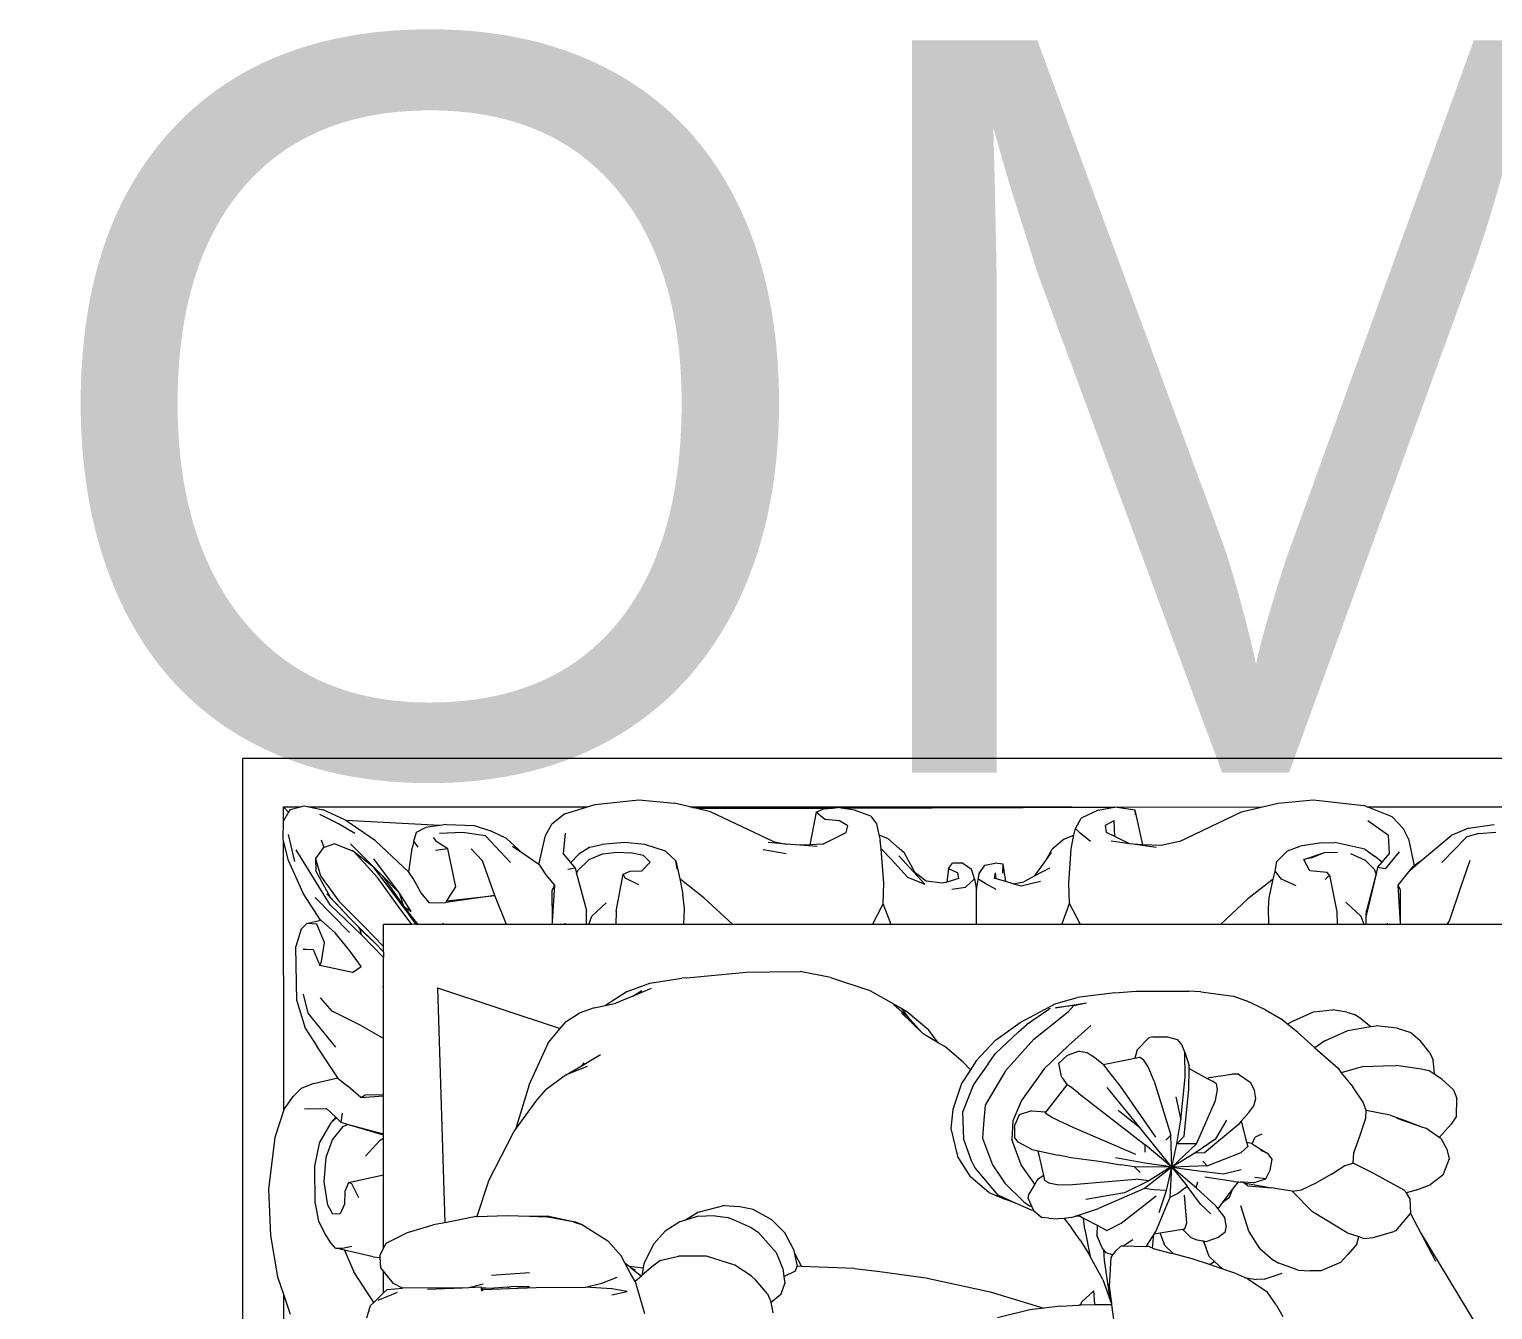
# Model space of a CAD drawing. Header units: millimetres. Extents: x 75500 to 345360, y -224327 to 19532.
# Drawn here: x 91699.6 to 92021.5, y -24104.9 to -23823.2 of the extents above; entities that cross this region are included whole.
import ezdxf

# ---------------------------------------------------------------- set-up
doc = ezdxf.new("R2010")
doc.units = ezdxf.units.MM
doc.header["$LTSCALE"] = 0.01
doc.layers.add('hatch', color=251, linetype='Continuous', lineweight=0)
doc.styles.add('Arial$001H0', font='arial.ttf')

# ---------------------------------------------------------------- blocks, each defined once
blk = doc.blocks.new('GANESH')
at = {"layer": 'hatch'}
for p, q in [((966931.47, -140963.9), (966931.47, -141110.72)), ((966936.32, -140997.71), (966936.32, -140970.2)), ((966948.15, -140981.26), (966948.15, -140989.68)), ((966938.47, -140987.53), (966938.09, -140984.94)), ((966938.99, -140986.49), (966938.88, -140984.78)), ((966938.99, -140986.49), (966939.34, -140987.71)), ((966979.16, -140992.33), (966990.85, -140985.24)), ((966938.47, -140987.53), (966939.19, -140989.27)), ((966941.93, -140990.2), (966939.34, -140987.71)), ((966944.31, -140988.28), (966941.68, -140987.36)), ((966941.83, -140992.39), (966939.19, -140989.27)), ((966947.78, -140989.45), (966944.31, -140988.28)), ((966948.15, -140989.68), (966947.78, -140989.45)), ((966964.75, -140989.05), (966963.69, -140990.21)), ((966964.75, -140989.05), (966965.63, -140988.71)), ((966967.39, -140988.72), (966965.63, -140988.71)), ((966967.39, -140988.72), (966968.2, -140989.26)), ((966969.56, -140990.47), (966968.2, -140989.26)), ((966970.72, -140989.7), (966971.68, -140989.46)), ((966971.68, -140989.46), (966973.33, -140990.12)), ((966948.15, -140989.68), (966948.15, -140994.36)), ((966961.03, -140991.43), (966961.77, -140991.09)), ((966963.08, -140990.95), (966961.77, -140991.09)), ((966963.18, -140990.98), (966962.85, -140991.48)), ((966963.08, -140990.95), (966963.18, -140990.98)), ((966963.69, -140990.21), (966963.18, -140990.98)), ((966969.56, -140990.47), (966968.62, -140991.83)), ((966969.69, -140990.28), (966969.56, -140990.47)), ((966969.69, -140990.28), (966970.72, -140989.7)), ((966973.33, -140990.12), (966974.3, -140991.38)), ((966979.16, -140992.33), (966981.96, -140990.84)), ((966941.83, -140992.39), (966942.25, -140992.99)), ((966942.68, -140993.39), (966941.83, -140992.39)), ((966958.99, -140993.34), (966959.81, -140992.38)), ((966961.03, -140991.43), (966959.81, -140992.38)), ((966962.68, -140992.3), (966962.32, -140994.8)), ((966962.85, -140991.48), (966962.68, -140992.3)), ((966967.6, -140994.74), (966968.5, -140992.15)), ((966967.84, -140993.88), (966968.5, -140992.15)), ((966968.5, -140992.15), (966968.55, -140992.01)), ((966968.55, -140992.01), (966968.62, -140991.83)), ((966974.79, -140992.71), (966974.3, -140991.38)), ((966977.19, -140993.37), (966979.16, -140992.33)), ((966939.55, -140993.56), (966938.53, -140994.06)), ((966939.55, -140993.56), (966942.25, -140992.99)), ((966942.25, -140992.99), (966942.29, -140993.04)), ((966942.68, -140993.39), (966942.29, -140993.04)), ((966944.19, -140994.6), (966942.68, -140993.39)), ((966958.55, -140994.7), (966958.99, -140993.34)), ((966967.3, -140995.4), (966967.84, -140993.88)), ((966974.24, -140995.08), (966974.79, -140994.02)), ((966974.79, -140992.71), (966975.11, -140993.77)), ((966975.11, -140993.77), (966974.79, -140994.02)), ((966975.67, -140993.42), (966975.11, -140993.77)), ((966975.67, -140993.42), (966977.19, -140993.37)), ((966978.92, -140994.83), (966977.19, -140993.37)), ((966937.34, -140995.21), (966936.32, -140997.71)), ((966937.34, -140995.21), (966938.53, -140994.06)), ((966941.02, -140995.47), (966939.19, -140995.57)), ((966942.56, -140995.87), (966940.83, -140994.47)), ((966941.88, -140996.2), (966941.02, -140995.47)), ((966944.7, -140994.35), (966944.19, -140994.6)), ((966948.03, -140994.36), (966944.19, -140994.6)), ((966948.03, -140994.36), (966944.7, -140994.35)), ((966948.15, -140994.36), (966948.03, -140994.36)), ((966948.15, -140994.36), (966948.15, -140995.66)), ((966958.55, -140994.7), (966958.33, -140996.81)), ((966962.35, -140996.11), (966962.32, -140994.8)), ((966967.3, -140995.4), (966966.85, -140997.8)), ((966973.21, -140996.96), (966974.24, -140995.08)), ((966978.92, -140994.83), (966978.99, -140995.04)), ((966979.6, -140997.1), (966978.99, -140995.04)), ((966939.19, -140995.57), (966937.73, -140997.66)), ((966940.57, -140997.94), (966941.28, -140996.98)), ((966941.88, -140996.2), (966941.28, -140996.98)), ((966942.63, -140996.98), (966941.72, -140997.87)), ((966942.42, -140996.66), (966941.88, -140996.2)), ((966942.56, -140995.87), (966942.42, -140996.66)), ((966942.42, -140996.66), (966943.04, -140996.82)), ((966943.04, -140996.82), (966942.63, -140996.98)), ((966943.04, -140996.82), (966947.23, -140997.8)), ((966943.04, -140996.82), (966946.77, -140997.78)), ((966948.15, -140995.66), (966948, -140995.66)), ((966948.15, -140995.66), (966948.15, -140997.82)), ((966958.41, -140997.34), (966958.33, -140996.81)), ((966962.41, -140998.11), (966962.35, -140996.11)), ((966973.21, -140996.96), (966972.14, -140999.11)), ((966935.62, -141003.15), (966936.18, -140998.06)), ((966936.32, -140997.71), (966936.18, -140998.06)), ((966940.57, -140997.94), (966939.9, -141000.97)), ((966941.72, -140997.87), (966941.06, -140999.35)), ((966947.34, -140998.3), (966945.89, -140999.86)), ((966947.23, -140997.8), (966946.77, -140997.78)), ((966948.15, -140997.82), (966947.23, -140997.8)), ((966948.15, -140998.01), (966947.34, -140998.3)), ((966948.15, -140997.82), (966948.15, -140998.01)), ((966948.15, -140998.01), (966948.15, -141000.73)), ((966957.62, -140998.3), (966957.18, -140998.98)), ((966957.62, -140998.3), (966958.41, -140997.34)), ((966958.8, -140999.66), (966958.41, -140997.34)), ((966962.41, -140998.11), (966963.04, -141000.31)), ((966966, -140998.13), (966964.47, -140999.16)), ((966966.85, -140997.8), (966966, -140998.13)), ((966967.59, -140997.84), (966966.85, -140997.8)), ((966969.42, -140998.45), (966967.59, -140997.84)), ((966971.1, -140999.06), (966969.42, -140998.45)), ((966979.51, -140998.55), (966979.68, -140998.05)), ((966979.68, -140998.05), (966979.6, -140997.1)), ((966956.97, -140999.76), (966956.73, -141001.19)), ((966956.97, -140999.76), (966957.18, -140998.98)), ((966959.84, -141001.97), (966958.8, -140999.66)), ((966963.04, -141000.31), (966964.47, -140999.16)), ((966972.14, -140999.11), (966971.1, -140999.06)), ((966972.35, -140999.97), (966972.14, -140999.11)), ((966979.13, -140999.73), (966977.01, -141003.19)), ((966979.13, -140999.73), (966979.51, -140998.55)), ((966980.28, -140998.76), (966979.51, -140998.55)), ((966980.28, -140998.76), (966981.3, -140999.64)), ((966982.11, -141000.39), (966981.3, -140999.64)), ((966939.95, -141002.29), (966939.9, -141000.97)), ((966940.91, -141002.01), (966940.88, -141000.69)), ((966943.19, -141001.5), (966946.87, -141000.76)), ((966946.87, -141000.76), (966948.15, -141000.73)), ((966948.15, -141000.73), (966948.15, -141007.58)), ((966956.93, -141003.1), (966956.73, -141001.19)), ((966960.53, -141002.96), (966962.58, -141000.64)), ((966962.58, -141000.64), (966963.04, -141000.31)), ((966973.24, -141001.31), (966972.35, -140999.97)), ((966973.24, -141001.31), (966974.08, -141002.78)), ((966982.11, -141000.39), (966982.93, -141002.36)), ((966939.95, -141002.29), (966940.26, -141004.45)), ((966941.61, -141004.09), (966940.91, -141002.01)), ((966941.44, -141003.3), (966940.91, -141002.01)), ((966942.93, -141001.74), (966942.76, -141003.47)), ((966943.19, -141001.5), (966942.93, -141001.74)), ((966943.61, -141001.95), (966943.19, -141001.5)), ((966959.84, -141001.97), (966960.53, -141002.96)), ((966974.81, -141004.32), (966974.08, -141002.78)), ((966982.93, -141002.36), (966982.95, -141003.43)), ((966935.96, -141006.66), (966935.62, -141003.15)), ((966941.44, -141003.3), (966941.61, -141004.09)), ((966942.76, -141003.47), (966941.61, -141004.09)), ((966957.83, -141005.12), (966956.93, -141003.1)), ((966958.98, -141004.72), (966960.53, -141002.96)), ((966974.94, -141005.26), (966974.81, -141004.32)), ((966974.94, -141005.26), (966977.01, -141003.19)), ((966982.88, -141004.63), (966982.95, -141003.43)), ((966940.75, -141005.71), (966940.26, -141004.45)), ((966941.82, -141006.79), (966940.75, -141005.71)), ((966944.25, -141004.85), (966943.58, -141006.32)), ((966958.16, -141005.72), (966957.59, -141006.42)), ((966957.83, -141005.12), (966958.16, -141005.72)), ((966958.98, -141004.72), (966958.16, -141005.72)), ((966974.94, -141005.26), (966974.7, -141006.78)), ((966982.88, -141004.63), (966982.17, -141006.59)), ((966936.33, -141008.22), (966935.96, -141006.66)), ((966942.78, -141006.95), (966941.82, -141006.79)), ((966943.58, -141006.32), (966942.78, -141006.95)), ((966943.59, -141007.17), (966942.78, -141006.95)), ((966943.59, -141007.17), (966945.56, -141009.71)), ((966945.46, -141007.57), (966943.59, -141007.17)), ((966956.73, -141007.92), (966957.59, -141006.42)), ((966971.72, -141007.27), (966971.15, -141007.7)), ((966972.82, -141007.45), (966971.72, -141007.27)), ((966974.7, -141006.78), (966974.61, -141007.31)), ((966980.69, -141008.5), (966981.81, -141007.22)), ((966981.81, -141007.22), (966982.17, -141006.59)), ((966983.79, -141008.06), (966983.17, -141006.26)), ((966986.36, -141006.86), (966985.07, -141007.75)), ((966986.36, -141006.86), (966987.53, -141006.18)), ((966936.37, -141023.06), (966936.33, -141008.22)), ((966936.84, -141010.33), (966936.33, -141008.22)), ((966946.47, -141007.64), (966945.46, -141007.57)), ((966948.15, -141007.58), (966946.47, -141007.64)), ((966948.15, -141007.58), (966948.15, -141012.44)), ((966956.73, -141007.92), (966955.83, -141009.83)), ((966969.23, -141008.29), (966969.5, -141008.97)), ((966970.17, -141009.26), (966971.09, -141007.83)), ((966971.09, -141007.83), (966970.84, -141008.39)), ((966971.15, -141007.7), (966971.09, -141007.83)), ((966973.71, -141007.9), (966972.82, -141007.45)), ((966973.71, -141007.9), (966973.58, -141009.01)), ((966974.11, -141009.18), (966973.71, -141007.9)), ((966974.14, -141009.93), (966974.61, -141007.31)), ((966974.39, -141009.72), (966974.61, -141007.31)), ((966980.69, -141008.5), (966978.96, -141009.61)), ((966983.76, -141009.69), (966985.07, -141007.75)), ((966983.79, -141008.06), (966983.83, -141008.82)), ((966945.56, -141009.71), (966948.15, -141012.44)), ((966955.34, -141011.16), (966955.83, -141009.83)), ((966963.18, -141010.64), (966964, -141009.46)), ((966964, -141009.46), (966964.82, -141009.05)), ((966965.63, -141008.89), (966964.82, -141009.05)), ((966966.38, -141009.11), (966965.63, -141008.89)), ((966967.05, -141009.6), (966966.38, -141009.11)), ((966967.05, -141009.6), (966967.91, -141010.36)), ((966967.91, -141010.36), (966970.03, -141009.84)), ((966970.17, -141009.26), (966969.5, -141008.97)), ((966970.03, -141009.84), (966970.13, -141009.33)), ((966970.03, -141009.84), (966970.46, -141009.71)), ((966970.13, -141009.33), (966970.17, -141009.26)), ((966971.05, -141010.39), (966970.46, -141009.71)), ((966974.04, -141010.21), (966974.02, -141010.48)), ((966974.11, -141009.18), (966974.04, -141010.21)), ((966974.39, -141009.72), (966974.04, -141010.21)), ((966978.96, -141009.61), (966976.41, -141010.4)), ((966983.61, -141010.03), (966983.19, -141011)), ((966983.61, -141010.03), (966983.83, -141008.82)), ((966983.76, -141009.69), (966983.61, -141010.03)), ((966939.79, -141016.58), (966936.84, -141010.33)), ((966954.9, -141014.42), (966955.34, -141011.16)), ((966963.18, -141010.64), (966963.17, -141011.32)), ((966963.52, -141013.59), (966963.17, -141011.32)), ((966967.91, -141010.36), (966968.27, -141010.66)), ((966968.27, -141010.66), (966971.1, -141014.06)), ((966972.39, -141013.79), (966971.05, -141010.39)), ((966973.2, -141012.14), (966972.78, -141010.37)), ((966973.97, -141011.13), (966973.55, -141014.03)), ((966973.97, -141011.13), (966974.01, -141010.65)), ((966974.01, -141010.65), (966974.02, -141010.48)), ((966974.78, -141011.24), (966974.01, -141010.65)), ((966975.53, -141011.56), (966974.78, -141011.24)), ((966976.01, -141012.18), (966974.78, -141011.24)), ((966976.01, -141012.18), (966975.53, -141011.56)), ((966983.19, -141011), (966982.77, -141012.22)), ((966948.15, -141012.44), (966948.15, -141026.51)), ((966964.17, -141012.85), (966963.9, -141013.27)), ((966964.73, -141012.74), (966964.17, -141012.85)), ((966965.83, -141012.96), (966964.73, -141012.74)), ((966970.17, -141014.87), (966965.83, -141012.96)), ((966969.68, -141012.93), (966967.82, -141011.83)), ((966969.68, -141012.93), (966971.13, -141015.04)), ((966972.91, -141014.64), (966973.2, -141012.14)), ((966974.62, -141014.91), (966976.42, -141012.91)), ((966976.7, -141012.7), (966976.01, -141012.18)), ((966976.7, -141012.7), (966976.42, -141012.91)), ((966977.59, -141012.03), (966976.7, -141012.7)), ((966978.43, -141011.88), (966977.59, -141012.03)), ((966978.43, -141011.88), (966979.08, -141012)), ((966979.08, -141012), (966979.61, -141012.7)), ((966979.61, -141012.7), (966979.99, -141013.81)), ((966982.01, -141013.05), (966981.5, -141013.6)), ((966982.77, -141012.22), (966982.01, -141013.05)), ((966982.32, -141013.55), (966982.01, -141013.05)), ((966982.77, -141012.22), (966982.32, -141013.55)), ((966954.9, -141014.42), (966954.83, -141015.63)), ((966962.61, -141015.61), (966963.62, -141013.78)), ((966963.62, -141013.78), (966963.52, -141013.59)), ((966963.62, -141013.78), (966963.9, -141013.27)), ((966971.1, -141014.06), (966971.13, -141015.04)), ((966972.39, -141013.79), (966971.92, -141014.22)), ((966972.39, -141013.79), (966972.52, -141017.35)), ((966976.25, -141014.46), (966974.44, -141015.8)), ((966976.25, -141014.46), (966977.23, -141013.42)), ((966979.95, -141014.19), (966979.88, -141014.81)), ((966979.95, -141014.19), (966980.56, -141013.93)), ((966979.96, -141014.13), (966979.95, -141014.19)), ((966979.96, -141014.08), (966979.99, -141013.81)), ((966980.56, -141013.93), (966979.96, -141014.13)), ((966979.96, -141014.08), (966979.96, -141014.13)), ((966981.5, -141013.6), (966980.56, -141013.93)), ((966982.32, -141013.55), (966981.73, -141015.29)), ((966954.84, -141020.95), (966954.83, -141015.63)), ((966960.98, -141016.05), (966960.29, -141016.31)), ((966960.98, -141016.05), (966962.34, -141015.61)), ((966963.47, -141016), (966960.98, -141016.05)), ((966962.61, -141015.61), (966962.34, -141015.61)), ((966964.69, -141015.62), (966962.61, -141015.61)), ((966967.77, -141016.44), (966963.47, -141016)), ((966969.41, -141016.09), (966964.69, -141015.62)), ((966969.41, -141016.09), (966970.17, -141016.83)), ((966972.52, -141017.35), (966970.17, -141014.87)), ((966970.17, -141014.87), (966970.2, -141015.56)), ((966970.2, -141015.56), (966970.17, -141016.83)), ((966971.13, -141015.04), (966972.52, -141017.35)), ((966972.52, -141017.35), (966972.91, -141014.64)), ((966974.62, -141014.91), (966972.52, -141017.35)), ((966972.52, -141017.35), (966974.44, -141015.8)), ((966974.62, -141014.91), (966973.99, -141014.73)), ((966975.17, -141016.77), (966974.44, -141015.8)), ((966978.12, -141015.83), (966975.33, -141016.06)), ((966978.71, -141016.05), (966978.12, -141015.83)), ((966978.76, -141016.26), (966978.71, -141016.05)), ((966979.63, -141015.41), (966978.76, -141016.26)), ((966979.88, -141014.81), (966979.63, -141015.41)), ((966981.73, -141015.29), (966981.25, -141017.19)), ((966939.79, -141016.58), (966940.2, -141018.41)), ((966959.43, -141017.79), (966959.71, -141016.81)), ((966959.71, -141016.81), (966960.29, -141016.31)), ((966963.9, -141019.13), (966969.3, -141017.44)), ((966965.46, -141016.95), (966967.77, -141016.44)), ((966970.17, -141016.83), (966967.77, -141016.44)), ((966972.52, -141017.35), (966969.3, -141017.44)), ((966969.83, -141017.96), (966969.3, -141017.44)), ((966972.52, -141017.35), (966970.17, -141016.83)), ((966972.52, -141017.35), (966970.28, -141020.03)), ((966972.52, -141017.35), (966970.59, -141018.91)), ((966972.51, -141017.43), (966972.12, -141020.07)), ((966972.47, -141021.13), (966972.51, -141017.43)), ((966972.51, -141017.43), (966972.52, -141017.35)), ((966972.54, -141017.46), (966972.51, -141017.43)), ((966972.52, -141017.35), (966974.66, -141020.08)), ((966974.86, -141017.89), (966972.52, -141017.35)), ((966975.56, -141017.52), (966972.52, -141017.35)), ((966972.54, -141017.46), (966973.89, -141019.66)), ((966975.56, -141017.52), (966975.17, -141016.77)), ((966978.98, -141018.94), (966975.56, -141017.52)), ((966979.14, -141018.53), (966978.76, -141016.26)), ((966981.25, -141017.19), (966980.39, -141018.06)), ((966981.2, -141017.4), (966980.73, -141019.17)), ((966981.25, -141017.19), (966981.2, -141017.4)), ((966940.42, -141018.93), (966940.09, -141021.23)), ((966940.2, -141018.41), (966940.13, -141020.27)), ((966959.43, -141019.26), (966959.43, -141017.79)), ((966969.5, -141018.94), (966964.38, -141022.51)), ((966970.59, -141018.91), (966968.56, -141020.56)), ((966974.86, -141017.89), (966974.82, -141019.18)), ((966977.08, -141018.61), (966974.86, -141017.89)), ((966978.16, -141022.42), (966975.4, -141018.92)), ((966979.24, -141019.11), (966978.98, -141018.94)), ((966980.39, -141018.06), (966979.14, -141018.53)), ((966979.24, -141019.11), (966979.14, -141018.53)), ((966940.13, -141020.27), (966936.67, -141021.03)), ((966940.13, -141020.27), (966940.09, -141021.23)), ((966959.43, -141019.26), (966959.54, -141019.64)), ((966959.54, -141019.64), (966960.73, -141020.81)), ((966961.78, -141020.17), (966961.49, -141020.58)), ((966962.46, -141019.73), (966961.78, -141020.17)), ((966963.9, -141019.13), (966962.46, -141019.73)), ((966965.08, -141026.71), (966970.28, -141020.03)), ((966971.02, -141020.01), (966970.28, -141020.03)), ((966972.12, -141020.07), (966971.58, -141022.99)), ((966973.89, -141019.66), (966973.72, -141020.95)), ((966973.89, -141019.66), (966975.12, -141022.1)), ((966974.82, -141019.18), (966974.66, -141020.08)), ((966974.66, -141020.08), (966976.69, -141024.71)), ((966979.32, -141019.15), (966979.24, -141019.11)), ((966980.68, -141019.3), (966979.32, -141019.15)), ((966980.29, -141019.78), (966979.32, -141019.15)), ((966980.29, -141019.78), (966980.49, -141019.97)), ((966980.43, -141022.22), (966980.49, -141019.97)), ((966980.68, -141019.3), (966980.48, -141019.76)), ((966980.49, -141019.97), (966980.48, -141019.76)), ((966980.73, -141019.17), (966980.68, -141019.3)), ((966936.67, -141021.03), (966936.37, -141023.06)), ((966937.14, -141021.01), (966936.67, -141021.03)), ((966940.03, -141021.61), (966939.31, -141023.06)), ((966940.03, -141021.61), (966939.77, -141023.44)), ((966940.09, -141021.23), (966940.03, -141021.61)), ((966955.01, -141023.07), (966954.84, -141020.95)), ((966960.73, -141020.81), (966961.58, -141021.07)), ((966961.58, -141021.07), (966961.49, -141020.58)), ((966962.2, -141024.26), (966961.58, -141021.07)), ((966968.56, -141020.56), (966964.53, -141023.84)), ((966966.81, -141022.72), (966968.56, -141020.56)), ((966971.27, -141020.95), (966968.58, -141027.18)), ((966972.27, -141022.43), (966972.47, -141021.13)), ((966973.08, -141020.54), (966972.47, -141021.13)), ((966974.28, -141027.33), (966973.72, -141020.95)), ((966980.43, -141022.22), (966979.79, -141021.27)), ((966936.32, -141027.43), (966936.37, -141023.14)), ((966936.37, -141023.06), (966936.37, -141023.11)), ((966936.37, -141023.14), (966936.37, -141023.11)), ((966936.45, -141050.57), (966936.37, -141023.14)), ((966936.66, -141024.75), (966936.37, -141023.14)), ((966939.31, -141023.06), (966937.69, -141023.13)), ((966938.17, -141024.01), (966937.69, -141023.13)), ((966939.31, -141023.06), (966938.89, -141023.9)), ((966955.01, -141023.07), (966955.49, -141026.86)), ((966964.38, -141022.51), (966962.74, -141023.81)), ((966971.93, -141024.64), (966972.28, -141022.46)), ((966972.27, -141022.43), (966972.28, -141022.46)), ((966975.12, -141022.1), (966975.77, -141025.98)), ((966978.88, -141023.89), (966978.16, -141022.42)), ((966980.43, -141022.42), (966980.43, -141022.22)), ((966980.96, -141023.02), (966980.43, -141022.42)), ((966980.96, -141023.02), (966981.35, -141023.29)), ((966981.35, -141023.29), (966981.13, -141023.94)), ((966981.35, -141023.29), (966981.6, -141023.46)), ((966984.49, -141023.65), (966986.23, -141023.42)), ((966986, -141023.5), (966986.23, -141023.42)), ((966986.23, -141023.42), (966986.36, -141023.4)), ((966986.36, -141023.4), (966988.07, -141023.18)), ((966986.36, -141023.4), (966986.37, -141025.11)), ((966936.66, -141024.75), (966937.47, -141026.46)), ((966938.89, -141023.9), (966938.17, -141024.01)), ((966962.17, -141024.29), (966961.34, -141025.35)), ((966962.17, -141024.29), (966962.2, -141024.26)), ((966962.2, -141024.26), (966962.72, -141023.85)), ((966962.74, -141023.81), (966962.72, -141023.85)), ((966971.52, -141027.73), (966971.93, -141024.64)), ((966977.36, -141026.73), (966976.69, -141024.71)), ((966977.64, -141026.21), (966978.37, -141024.85)), ((966978.37, -141024.85), (966978.88, -141023.89)), ((966978.37, -141024.85), (966979.37, -141024.87)), ((966980.63, -141024.35), (966979.37, -141024.87)), ((966980.82, -141024.19), (966980.63, -141024.35)), ((966981.13, -141023.94), (966980.82, -141024.19)), ((966981.92, -141024.1), (966980.82, -141024.19)), ((966983.83, -141024.28), (966981.51, -141025.54)), ((966981.6, -141023.46), (966984.49, -141023.65)), ((966986, -141023.5), (966981.92, -141024.1)), ((966983.83, -141024.28), (966986, -141023.5)), ((966939.79, -141025.51), (966938.98, -141026.56)), ((966956.53, -141029.04), (966956.02, -141025.91)), ((966956.29, -141027.18), (966956.02, -141025.91)), ((966960.29, -141027.72), (966958.3, -141025.49)), ((966960.89, -141026.65), (966961.02, -141025.85)), ((966961.02, -141025.85), (966961.34, -141025.35)), ((966977.45, -141026.55), (966977.64, -141026.21)), ((966978.8, -141026.08), (966977.64, -141026.21)), ((966978.8, -141026.08), (966981.51, -141025.54)), ((966979.88, -141026.55), (966981.31, -141025.64)), ((966981.51, -141025.54), (966981.31, -141025.64)), ((966986.29, -141025.09), (966984.95, -141025.18)), ((966986.07, -141026.38), (966984.95, -141025.18)), ((966986.39, -141026.52), (966986.07, -141026.38)), ((966986.37, -141025.11), (966986.29, -141025.09)), ((966986.37, -141025.11), (966986.39, -141026.52)), ((966936.32, -141065.77), (966936.32, -141027.43)), ((966936.39, -141050.92), (966936.32, -141027.43)), ((966938.49, -141027.04), (966937.47, -141026.46)), ((966938.98, -141026.56), (966938.49, -141027.04)), ((966939.16, -141027.18), (966938.49, -141027.04)), ((966939.53, -141028.12), (966939.16, -141027.18)), ((966939.66, -141027.29), (966939.16, -141027.18)), ((966940.55, -141027.46), (966939.66, -141027.29)), ((966943.98, -141027.69), (966940.55, -141027.46)), ((966946.04, -141027.62), (966943.98, -141027.69)), ((966948.15, -141026.51), (966946.04, -141027.62)), ((966948.15, -141028.41), (966946.04, -141027.62)), ((966948.15, -141026.51), (966948.15, -141028.41)), ((966956.12, -141029.07), (966955.49, -141026.86)), ((966956.29, -141027.18), (966956.53, -141029.04)), ((966956.89, -141027.72), (966956.29, -141027.18)), ((966959.67, -141031.22), (966956.89, -141027.72)), ((966962.65, -141030.16), (966960.29, -141027.72)), ((966960.89, -141026.65), (966961.31, -141027.85)), ((966961.31, -141027.85), (966962.08, -141028.7)), ((966963.56, -141028.37), (966964.26, -141027.86)), ((966964.52, -141027.44), (966964.26, -141027.86)), ((966966.98, -141029.96), (966964.26, -141027.86)), ((966965.08, -141026.71), (966964.52, -141027.44)), ((966968.58, -141027.18), (966967.57, -141029.35)), ((966971.52, -141027.73), (966971.32, -141028.76)), ((966974.3, -141028.86), (966974.28, -141027.33)), ((966977.36, -141026.73), (966977.45, -141026.55)), ((966977.46, -141027.04), (966977.36, -141026.73)), ((966977.45, -141026.55), (966977.46, -141027.04)), ((966977.6, -141027.46), (966977.46, -141027.04)), ((966977.6, -141027.46), (966977.68, -141028.16)), ((966977.68, -141028.16), (966978.62, -141027.41)), ((966979.88, -141026.55), (966978.62, -141027.41)), ((966986.39, -141026.52), (966986.39, -141026.7)), ((966986.5, -141028.55), (966986.39, -141026.7)), ((966939.53, -141028.12), (966940.59, -141029.38)), ((966948.15, -141028.41), (966948.15, -141036.98)), ((966957.99, -141032.59), (966956.12, -141029.07)), ((966963.41, -141028.43), (966962.08, -141028.7)), ((966962.09, -141028.63), (966962.08, -141028.7)), ((966963.56, -141028.37), (966963.41, -141028.43)), ((966970.89, -141030.78), (966971.32, -141028.76)), ((966974.3, -141028.86), (966974.15, -141029.69)), ((966977.67, -141029.71), (966977.72, -141028.81)), ((966977.68, -141028.16), (966977.72, -141028.81)), ((966986.5, -141028.55), (966986.69, -141030.19)), ((966941.71, -141030), (966940.59, -141029.38)), ((966941.71, -141030), (966940.92, -141029.44)), ((966943.27, -141031.12), (966941.71, -141030)), ((966942.49, -141029.63), (966943.27, -141031.12)), ((966943.82, -141030.54), (966944.3, -141032.47)), ((966956.59, -141029.63), (966956.55, -141029.53)), ((966956.68, -141029.72), (966956.59, -141029.63)), ((966956.68, -141029.72), (966958.22, -141031.96)), ((966962.65, -141030.16), (966965.83, -141032.45)), ((966966.87, -141031.43), (966966.98, -141029.96)), ((966967.11, -141030.06), (966966.98, -141029.96)), ((966967.57, -141029.35), (966967.11, -141030.06)), ((966970.75, -141031.4), (966970.89, -141030.78)), ((966973.35, -141030.2), (966970.89, -141030.78)), ((966973.87, -141030.09), (966973.35, -141030.2)), ((966973.35, -141030.2), (966973.77, -141030.83)), ((966974.15, -141029.69), (966973.87, -141030.09)), ((966976.88, -141031.23), (966977.58, -141030.42)), ((966977.67, -141029.71), (966977.58, -141030.42)), ((966985.05, -141035.61), (966986.69, -141030.19)), ((966986.69, -141030.19), (966986.85, -141031.62)), ((966943.27, -141031.12), (966943.85, -141032.21)), ((966944.06, -141033.28), (966943.85, -141032.21)), ((966958.92, -141032.74), (966958.22, -141031.96)), ((966962.85, -141034.06), (966959.67, -141031.22)), ((966966.87, -141031.43), (966967.28, -141032.67)), ((966970.75, -141031.4), (966970.01, -141032.79)), ((966974.23, -141031.11), (966972.28, -141032.49)), ((966973.77, -141030.83), (966974.23, -141031.11)), ((966976, -141032.22), (966974.14, -141034.12)), ((966974.23, -141031.11), (966975.24, -141031.72)), ((966975.67, -141031.79), (966975.24, -141031.72)), ((966975.67, -141031.79), (966976.51, -141031.41)), ((966976, -141032.22), (966976.43, -141031.63)), ((966976.85, -141031.43), (966976.13, -141033.05)), ((966976.51, -141031.41), (966976.43, -141031.63)), ((966976.51, -141031.41), (966976.88, -141031.23)), ((966976.88, -141031.23), (966976.85, -141031.43)), ((966986.85, -141031.62), (966987.66, -141034.86)), ((966944.06, -141033.28), (966943.84, -141034.04)), ((966944.3, -141032.47), (966944.06, -141033.28)), ((966959.76, -141035.05), (966957.99, -141032.59)), ((966958.92, -141032.74), (966961.12, -141035.07)), ((966965.83, -141032.45), (966967.88, -141033.33)), ((966967.28, -141032.67), (966968.2, -141033.08)), ((966967.88, -141033.33), (966969.74, -141033.43)), ((966968.55, -141033.16), (966968.2, -141033.08)), ((966968.55, -141033.16), (966969.31, -141033.16)), ((966969.31, -141033.16), (966969.5, -141033.16)), ((966970.01, -141032.79), (966969.5, -141033.16)), ((966972.28, -141032.49), (966969.74, -141033.43)), ((966976.13, -141033.05), (966975.35, -141034.79)), ((966976.13, -141033.05), (966975.75, -141034.12)), ((966942.1, -141034.28), (966941.97, -141035.1)), ((966942.2, -141036.12), (966941.97, -141035.1)), ((966943.84, -141034.04), (966942.1, -141034.28)), ((966942.98, -141034.32), (966942.1, -141034.28)), ((966943.56, -141034.99), (966942.94, -141035.07)), ((966943.51, -141035.17), (966942.94, -141035.07)), ((966943.56, -141034.99), (966943.51, -141035.17)), ((966943.84, -141034.04), (966943.56, -141034.99)), ((966944.63, -141034.98), (966944.06, -141036.04)), ((966961.84, -141037.01), (966959.76, -141035.05)), ((966962.13, -141035.8), (966961.12, -141035.07)), ((966962.85, -141034.06), (966966.3, -141036.11)), ((966972.28, -141035.37), (966974.14, -141034.12)), ((966975.35, -141034.79), (966972.57, -141037.13)), ((966975.08, -141035.74), (966975.75, -141034.12)), ((966943.03, -141036.71), (966942.2, -141036.12)), ((966944.06, -141036.04), (966943.64, -141036.74)), ((966962.13, -141035.8), (966964.21, -141037.27)), ((966966.3, -141036.11), (966968.22, -141036.27)), ((966968.22, -141036.27), (966969.61, -141036.36)), ((966969.61, -141036.36), (966972.28, -141035.37)), ((966975.08, -141035.74), (966973.55, -141037.54)), ((966983.66, -141042.07), (966985.05, -141035.61)), ((966941.99, -141038.33), (966942.57, -141037.49)), ((966943.57, -141037.17), (966942.57, -141037.49)), ((966944.66, -141036.98), (966943.03, -141036.71)), ((966943.57, -141037.17), (966944.66, -141036.98)), ((966944.41, -141038.08), (966943.57, -141037.17)), ((966944.6, -141039.44), (966944.41, -141038.08)), ((966948.15, -141036.98), (966944.66, -141036.98)), ((966948.15, -141036.98), (966948.15, -141045.56)), ((966961.84, -141037.01), (966962.74, -141037.59)), ((966961.98, -141038.32), (966962.74, -141037.59)), ((966962.74, -141037.59), (966964.11, -141038.47)), ((966964.21, -141037.27), (966966.92, -141038.33)), ((966971.9, -141037.46), (966969.76, -141038.25)), ((966973.55, -141037.54), (966971.43, -141038.88)), ((966972.57, -141037.13), (966971.9, -141037.46)), ((966941.99, -141038.33), (966941.98, -141039.39)), ((966942.51, -141039.77), (966941.98, -141039.39)), ((966942.51, -141039.77), (966942.96, -141038.84)), ((966943.53, -141038.75), (966942.96, -141038.84)), ((966943.53, -141038.75), (966943.88, -141039.95)), ((966961.98, -141038.32), (966960.41, -141040.17)), ((966964.11, -141038.47), (966966.73, -141039.34)), ((966966.73, -141039.34), (966968.66, -141039.56)), ((966969.76, -141038.25), (966966.92, -141038.33)), ((966968.66, -141039.56), (966971.43, -141038.88)), ((966942.51, -141039.77), (966943.88, -141039.95)), ((966944, -141040.39), (966943.79, -141042.04)), ((966943.88, -141039.95), (966944, -141040.39)), ((966960.02, -141040.82), (966958.75, -141041.76)), ((966960.02, -141040.82), (966959.13, -141042.32)), ((966960.41, -141040.17), (966960.02, -141040.82)), ((966944.08, -141042.18), (966941.26, -141044.79)), ((966943.79, -141042.04), (966942.95, -141043.15)), ((966943.39, -141043.92), (966944.08, -141042.18)), ((966958.75, -141041.76), (966956.87, -141044.03)), ((966959.02, -141042.42), (966957.01, -141044.52)), ((966959.02, -141042.42), (966957.67, -141043.68)), ((966959.13, -141042.32), (966959.02, -141042.42)), ((966983.02, -141046.69), (966983.66, -141042.07)), ((966942.95, -141043.15), (966940.99, -141044.21)), ((966943.39, -141043.92), (966941.59, -141045.56)), ((966957.35, -141043.98), (966956.22, -141045.28)), ((966957.67, -141043.68), (966956.58, -141044.47)), ((966956.58, -141044.47), (966956.87, -141044.03)), ((966957.67, -141043.68), (966957.35, -141043.98)), ((966939.5, -141045.87), (966940.51, -141044.74)), ((966940.99, -141044.21), (966940.51, -141044.74)), ((966954.77, -141047.7), (966956.58, -141044.47)), ((966938.03, -141047.01), (966939.14, -141046.78)), ((966939.14, -141046.78), (966939.5, -141045.87)), ((966939.14, -141046.78), (966939.66, -141046.67)), ((966940.55, -141046.54), (966939.66, -141046.67)), ((966941.59, -141045.56), (966940.55, -141046.54)), ((966943.98, -141046.27), (966940.55, -141046.54)), ((966946.06, -141046.35), (966943.98, -141046.27)), ((966948.15, -141045.56), (966946.06, -141046.35)), ((966948.15, -141047.42), (966946.06, -141046.35)), ((966948.15, -141045.56), (966948.15, -141047.42)), ((966982.71, -141049.24), (966983.02, -141046.69)), ((966937.25, -141047.59), (966936.65, -141049.24)), ((966937.25, -141047.59), (966938.03, -141047.01)), ((966948.15, -141047.42), (966948.15, -141061.47)), ((966953.48, -141051.66), (966954.77, -141047.7)), ((966936.65, -141049.24), (966936.45, -141050.57)), ((966938.24, -141049.9), (966937.72, -141050.73)), ((966938.91, -141050.07), (966938.24, -141049.9)), ((966982.71, -141049.24), (966982.51, -141054.57)), ((966936.45, -141050.57), (966936.39, -141050.92)), ((966936.45, -141051.46), (966936.39, -141050.92)), ((966936.39, -141065.5), (966936.39, -141050.92)), ((966937.72, -141050.73), (966937.61, -141052.23)), ((966940.07, -141052.43), (966938.91, -141050.07)), ((966936.48, -141065.09), (966936.45, -141051.46)), ((966936.54, -141052.36), (966936.45, -141051.46)), ((966936.86, -141053.08), (966936.54, -141052.36)), ((966937.61, -141052.23), (966936.86, -141053.08)), ((966940.07, -141052.43), (966940.13, -141053.73)), ((966953.48, -141051.66), (966952.88, -141054.68)), ((966936.86, -141053.08), (966940.13, -141053.73)), ((966940.13, -141053.73), (966940.18, -141054.72)), ((966940.32, -141053), (966940.18, -141054.72)), ((966940.18, -141054.72), (966940.07, -141056.11)), ((966952.91, -141057.78), (966952.88, -141054.68)), ((966980.77, -141055.36), (966979.13, -141056.24)), ((966980.77, -141055.36), (966981.1, -141055.29)), ((966981.1, -141055.29), (966982.51, -141054.57)), ((966981.1, -141055.29), (966982.49, -141055.01)), ((966982.51, -141054.57), (966982.49, -141055.01)), ((966982.93, -141055.17), (966982.49, -141055.01)), ((966983.51, -141056.32), (966982.93, -141055.17)), ((966939.79, -141057.4), (966940.07, -141056.11)), ((966940.07, -141056.11), (966939.92, -141057.91)), ((966941.03, -141056.1), (966940.64, -141058.42)), ((966979.13, -141056.24), (966977.81, -141057.54)), ((966979.05, -141058.92), (966981.12, -141057.1)), ((966981.12, -141057.1), (966982.75, -141056.42)), ((966982.75, -141056.42), (966983.51, -141056.32)), ((966983.51, -141056.32), (966984.22, -141056.22)), ((966984.23, -141056.17), (966984.2, -141056.16)), ((966985.27, -141056.61), (966984.22, -141056.22)), ((966986.11, -141057.62), (966985.27, -141056.61)), ((966939.79, -141057.4), (966936.82, -141063.7)), ((966952.95, -141060.12), (966952.91, -141057.78)), ((966977.81, -141057.54), (966976.78, -141059.41)), ((966985.24, -141057.99), (966983.87, -141059.14)), ((966985.24, -141057.99), (966986.11, -141057.62)), ((966987.15, -141057.4), (966986.11, -141057.62)), ((966953.51, -141066.09), (966952.95, -141060.12)), ((966976.78, -141059.41), (966976.48, -141060.91)), ((966978.61, -141059.59), (966977.83, -141061.39)), ((966978.61, -141059.59), (966979.05, -141058.92)), ((966983.46, -141059.61), (966982.39, -141061.25)), ((966983.46, -141059.61), (966983.87, -141059.14)), ((966948.15, -141061.47), (966945.45, -141064.38)), ((966948.15, -141061.47), (966948.15, -141066.37)), ((966976.39, -141062.25), (966976.48, -141060.91)), ((966977.83, -141061.39), (966977.57, -141062)), ((966982.39, -141061.25), (966981.48, -141064.12)), ((966976.39, -141062.25), (966977.1, -141064.98)), ((966977.43, -141063.23), (966977.57, -141062)), ((966936.82, -141063.7), (966936.48, -141065.09)), ((966945.45, -141064.38), (966943.57, -141066.8)), ((966977.43, -141063.23), (966977.48, -141065.05)), ((966981.48, -141064.12), (966981.48, -141066.93)), ((966936.32, -141065.77), (966935.96, -141067.31)), ((966936.39, -141065.5), (966936.32, -141065.77)), ((966936.48, -141065.09), (966936.39, -141065.5)), ((966953.51, -141066.09), (966953.55, -141066.6)), ((966977.1, -141064.98), (966977.84, -141066.23)), ((966977.48, -141065.05), (966977.84, -141066.23)), ((966935.63, -141070.89), (966935.96, -141067.31)), ((966941.74, -141067.18), (966940.78, -141068.21)), ((966941.74, -141067.18), (966943.57, -141066.8)), ((966942.59, -141067.06), (966941.74, -141067.18)), ((966943.57, -141066.8), (966945.11, -141066.48)), ((966946.53, -141066.32), (966945.11, -141066.48)), ((966948.15, -141066.37), (966946.53, -141066.32)), ((966948.15, -141066.37), (966948.15, -141073.23)), ((966954.05, -141069.79), (966953.55, -141066.6)), ((966977.84, -141066.23), (966978.01, -141066.77)), ((966978.01, -141066.77), (966978.95, -141068.26)), ((966981.92, -141068.8), (966981.48, -141066.93)), ((966940.78, -141068.21), (966940.12, -141070.3)), ((966978.95, -141068.26), (966980.23, -141069.4)), ((966982.39, -141069.41), (966981.92, -141068.8)), ((966940.12, -141070.3), (966939.91, -141072.36)), ((966941.21, -141070.43), (966940.96, -141071.76)), ((966941.87, -141069.76), (966941.21, -141070.43)), ((966942.77, -141070.59), (966941.87, -141069.76)), ((966954.89, -141072.08), (966954.05, -141069.79)), ((966954.59, -141069.67), (966955.35, -141071.5)), ((966980.23, -141069.4), (966982.22, -141070.42)), ((966982.22, -141070.42), (966982.64, -141070.48)), ((966982.39, -141069.41), (966983.41, -141070.59)), ((966982.48, -141071.89), (966982.64, -141070.48)), ((966982.64, -141070.48), (966983.41, -141070.59)), ((966984.01, -141071.29), (966987.23, -141070.33)), ((966936.09, -141075.3), (966935.63, -141070.89)), ((966940.87, -141073.08), (966940.96, -141071.76)), ((966942.79, -141071.79), (966942.77, -141070.59)), ((966943.08, -141072.47), (966942.79, -141071.79)), ((966944.16, -141070.91), (966943.48, -141072.28)), ((966955.35, -141071.5), (966954.79, -141070.6)), ((966955.35, -141071.5), (966956.05, -141073.22)), ((966983.2, -141071.75), (966982.14, -141072.31)), ((966982.14, -141072.31), (966982.48, -141071.89)), ((966982.48, -141071.89), (966982.6, -141071.74)), ((966982.6, -141071.74), (966983.47, -141070.65)), ((966982.6, -141071.74), (966982.84, -141071.29)), ((966984.01, -141071.29), (966983.2, -141071.75)), ((966983.41, -141070.59), (966983.47, -141070.65)), ((966983.47, -141070.65), (966984.01, -141071.29)), ((966939.91, -141072.36), (966940.12, -141074.63)), ((966941.03, -141074.56), (966940.87, -141073.08)), ((966943.48, -141072.28), (966943.08, -141072.47)), ((966946.81, -141073.19), (966943.08, -141072.47)), ((966946.81, -141073.19), (966948.15, -141073.23)), ((966948.15, -141073.23), (966948.15, -141075.94)), ((966954.89, -141072.08), (966956.28, -141074.27)), ((966956.28, -141074.27), (966956.05, -141073.22)), ((966981.45, -141072.67), (966979.94, -141074.01)), ((966982.14, -141072.31), (966981.45, -141072.67)), ((966984.2, -141074.63), (966983.59, -141073.1)), ((966985.02, -141072.08), (966984.74, -141073.61)), ((966985.36, -141073.62), (966985.02, -141072.08)), ((966940.39, -141075.83), (966940.12, -141074.63)), ((966941.63, -141075.91), (966941.03, -141074.56)), ((966947.3, -141075.63), (966945.98, -141074.18)), ((966956.53, -141075.4), (966956.28, -141074.27)), ((966962.3, -141076.61), (966961.2, -141074.75)), ((966978.32, -141076.57), (966979.94, -141074.01)), ((966984.6, -141076.26), (966984.2, -141074.63)), ((966984.74, -141073.61), (966984.6, -141076.26)), ((966936.32, -141076.05), (966936.09, -141075.3)), ((966936.32, -141104.07), (966936.32, -141076.05)), ((966937.03, -141078.33), (966936.32, -141076.05)), ((966940.39, -141075.83), (966941.08, -141076.94)), ((966942.72, -141077.05), (966941.63, -141075.91)), ((966943.02, -141077.16), (966946.75, -141076.17)), ((966947.28, -141076.15), (966946.75, -141076.17)), ((966948.15, -141076.15), (966947.28, -141076.15)), ((966948.15, -141075.94), (966947.3, -141075.63)), ((966948.15, -141075.94), (966948.15, -141076.15)), ((966948.15, -141076.15), (966948.15, -141078.3)), ((966956.53, -141075.4), (966957.05, -141076.89)), ((966962.43, -141076.09), (966963.25, -141078.22)), ((966984.62, -141081.21), (966984.6, -141076.26)), ((966941.92, -141077.73), (966941.04, -141078.47)), ((966941.08, -141076.94), (966941.92, -141077.73)), ((966942.44, -141077.3), (966941.92, -141077.73)), ((966942.44, -141077.3), (966943.02, -141077.16)), ((966942.59, -141078.05), (966942.44, -141077.3)), ((966943.02, -141077.16), (966942.72, -141077.05)), ((966957.9, -141078.2), (966957.05, -141076.89)), ((966962.3, -141076.61), (966962.05, -141076.41)), ((966963.25, -141078.22), (966962.3, -141076.61)), ((966977.42, -141080.13), (966978.01, -141077.33)), ((966978.03, -141077.51), (966977.51, -141080.22)), ((966978.32, -141076.57), (966978.01, -141077.33)), ((966978.03, -141077.51), (966978.32, -141076.57)), ((966937.03, -141078.33), (966938.06, -141079.66)), ((966941.04, -141078.47), (966938.98, -141078.27)), ((966948.15, -141078.3), (966948.02, -141078.3)), ((966948.15, -141078.3), (966948.15, -141079.6)), ((966954.52, -141091.15), (966958.61, -141078.81)), ((966958.61, -141078.81), (966957.9, -141078.2)), ((966960, -141080), (966958.61, -141078.81)), ((966963.25, -141078.22), (966964.74, -141080.21)), ((966939.2, -141080.3), (966938.06, -141079.66)), ((966942.13, -141080.94), (966939.2, -141080.3)), ((966943.15, -141080.21), (966942.18, -141080.86)), ((966944.18, -141079.36), (966943.15, -141080.21)), ((966944.71, -141079.61), (966944.18, -141079.36)), ((966947.87, -141079.59), (966944.18, -141079.36)), ((966947.87, -141079.59), (966944.71, -141079.61)), ((966948.15, -141079.6), (966947.87, -141079.59)), ((966948.15, -141079.6), (966948.15, -141084.2)), ((966964.27, -141081.92), (966960, -141080)), ((966965.8, -141081.16), (966964.74, -141080.21)), ((966977.45, -141081.9), (966977.42, -141080.13)), ((966977.45, -141081.9), (966977.51, -141080.22)), ((966942.13, -141080.94), (966941.02, -141082.56)), ((966942.18, -141080.86), (966942.13, -141080.94)), ((966964.27, -141081.92), (966968.74, -141083.3)), ((966968.74, -141083.3), (966965.8, -141081.16)), ((966977.37, -141084.11), (966977.45, -141081.9)), ((966983.15, -141081.88), (966983.43, -141085.71)), ((966984.53, -141083.19), (966984.53, -141081.91)), ((966984.82, -141086.61), (966984.62, -141081.21)), ((966941.02, -141082.56), (966939.51, -141084.19)), ((966941.02, -141082.56), (966940.31, -141083.6)), ((966968.99, -141083.48), (966968.74, -141083.3)), ((966973.92, -141086.02), (966968.99, -141083.48)), ((966984.53, -141083.19), (966984.56, -141083.73)), ((966984.56, -141083.73), (966984.53, -141083.73)), ((966984.56, -141083.73), (966984.6, -141083.95)), ((966939.51, -141084.19), (966938.74, -141085.82)), ((966941.92, -141083.81), (966939.24, -141086.31)), ((966948.15, -141084.2), (966945.24, -141085.39)), ((966948.15, -141084.2), (966948.15, -141090.53)), ((966977.47, -141087.18), (966977.37, -141084.11)), ((966984.57, -141084.09), (966984.57, -141084.05)), ((966984.61, -141084.05), (966984.57, -141084.09)), ((966984.64, -141085.48), (966984.57, -141084.09)), ((966984.61, -141084.05), (966984.6, -141083.95)), ((966938.21, -141087.46), (966938.74, -141085.82)), ((966939.24, -141086.31), (966938.89, -141088.63)), ((966941.74, -141086.61), (966940.54, -141087.74)), ((966945.24, -141085.39), (966941.74, -141086.61)), ((966945.78, -141090.19), (966945.24, -141085.39)), ((966945.24, -141085.39), (966945.94, -141090.29)), ((966973.92, -141086.02), (966977.47, -141087.18)), ((966984.62, -141087.99), (966984.25, -141086.55)), ((966984.96, -141086.69), (966984.57, -141086.76)), ((966984.57, -141086.76), (966984.69, -141086.69)), ((966984.7, -141086.29), (966984.64, -141085.48)), ((966984.7, -141086.29), (966984.69, -141086.69)), ((966984.69, -141086.69), (966984.82, -141086.61)), ((966984.82, -141086.61), (966984.89, -141086.56)), ((966984.96, -141086.69), (966984.89, -141086.56)), ((966938.1, -141090.25), (966938.21, -141087.46)), ((966977.47, -141087.24), (966977.47, -141087.18)), ((966977.47, -141087.24), (966978.11, -141090.41)), ((966984.62, -141087.99), (966984.57, -141086.76)), ((966984.65, -141088.64), (966984.62, -141087.99)), ((966938.89, -141088.63), (966939, -141090.93)), ((966944.36, -141089.31), (966940.53, -141090.11)), ((966945.78, -141090.19), (966944.36, -141089.31)), ((966984.65, -141088.64), (966984.68, -141094.67)), ((966984.78, -141092.16), (966984.65, -141088.64)), ((966938.2, -141090.92), (966937.7, -141100.36)), ((966938.1, -141090.25), (966938.2, -141090.92)), ((966938.2, -141090.92), (966938.41, -141092.34)), ((966940.53, -141090.11), (966939.84, -141091.21)), ((966940.53, -141090.11), (966940.72, -141091.35)), ((966945.78, -141090.19), (966945.94, -141090.29)), ((966945.98, -141091.94), (966945.94, -141090.29)), ((966948, -141090.65), (966948.15, -141090.53)), ((966948.15, -141090.53), (966948.15, -141093.08)), ((966954.52, -141091.15), (966978.11, -141090.41)), ((966978.11, -141090.41), (966978.34, -141091.58)), ((966938.87, -141093.26), (966938.41, -141092.34)), ((966939.84, -141091.21), (966939.42, -141091.55)), ((966945.98, -141091.94), (966944.93, -141092.8)), ((966979.08, -141094.15), (966978.34, -141091.58)), ((966939.77, -141093.53), (966938.87, -141093.26)), ((966939.75, -141097.38), (966942.89, -141094.02)), ((966940.38, -141093.07), (966939.77, -141093.53)), ((966939.77, -141093.53), (966940.49, -141093.68)), ((966942.89, -141094.02), (966940.49, -141093.68)), ((966947.1, -141094.01), (966942.33, -141097.6)), ((966943.52, -141093.59), (966942.89, -141094.02)), ((966944.93, -141092.8), (966943.52, -141093.59)), ((966946.85, -141093.77), (966945.01, -141094.95)), ((966948.14, -141093.73), (966946.32, -141095.09)), ((966948.15, -141093.08), (966946.34, -141094.51)), ((966946.34, -141094.51), (966946.85, -141093.77)), ((966946.34, -141094.51), (966947.1, -141094.01)), ((966948.11, -141093.31), (966947.1, -141094.01)), ((966948.11, -141093.31), (966948.15, -141093.24)), ((966948.11, -141093.31), (966948.15, -141093.68)), ((966948.15, -141093.68), (966948.14, -141093.73)), ((966948.14, -141093.73), (966948.15, -141096.55)), ((966948.15, -141093.08), (966948.15, -141093.24)), ((966945.01, -141094.95), (966941.55, -141097.54)), ((966943.21, -141096.7), (966946.34, -141094.51)), ((966943.21, -141096.7), (966945.01, -141094.95)), ((966946.32, -141095.09), (966943.41, -141097.18)), ((966946.34, -141094.51), (966945.01, -141094.95)), ((966980.15, -141096.31), (966979.08, -141094.15)), ((966984.68, -141094.67), (966984.22, -141095.56)), ((966984.83, -141096.2), (966984.68, -141094.67)), ((966985.88, -141097.11), (966985.1, -141095.16)), ((966943.21, -141096.7), (966942.33, -141097.6)), ((966950.34, -141096.55), (966948.15, -141096.55)), ((966950.34, -141096.55), (966948.34, -141098.51)), ((966951.46, -141096.55), (966949.19, -141098.77)), ((966949.99, -141097.43), (966950.89, -141096.58)), ((966950.89, -141096.58), (966950.34, -141096.55)), ((966950.89, -141096.58), (966950.91, -141096.55)), ((966950.91, -141096.55), (966951.46, -141096.55)), ((966951.52, -141096.55), (966951.46, -141096.55)), ((966954.43, -141096.55), (966951.52, -141096.55)), ((966954.43, -141096.55), (966954.33, -141096.64)), ((966959.61, -141096.55), (966954.43, -141096.55)), ((966959.61, -141096.55), (966958.27, -141098.9)), ((966965.25, -141096.55), (966959.61, -141096.55)), ((966965.25, -141096.55), (966965.28, -141098.44)), ((966965.35, -141096.55), (966965.25, -141096.55)), ((966965.54, -141098.86), (966965.35, -141096.55)), ((966969.23, -141096.55), (966965.35, -141096.55)), ((966969.33, -141096.55), (966968.24, -141100.19)), ((966969.23, -141096.55), (966968.24, -141100.19)), ((966969.33, -141096.55), (966969.23, -141096.55)), ((966969.63, -141096.55), (966969.33, -141096.55)), ((966969.83, -141096.9), (966969.63, -141096.55)), ((966973.29, -141096.55), (966969.63, -141096.55)), ((966971.42, -141098.36), (966969.83, -141096.9)), ((966974.06, -141100.1), (966973.29, -141096.55)), ((966980.63, -141096.55), (966973.29, -141096.55)), ((966980.15, -141096.31), (966980.63, -141096.55)), ((966980.63, -141096.55), (966981.35, -141096.91)), ((966981.6, -141096.89), (966981.35, -141096.91)), ((966981.53, -141097.61), (966981.6, -141096.89)), ((966982.63, -141096.83), (966981.6, -141096.89)), ((966982.99, -141096.55), (966982.63, -141096.83)), ((966984.22, -141095.56), (966982.99, -141096.55)), ((966985.16, -141096.55), (966982.99, -141096.55)), ((966984.83, -141096.2), (966985.16, -141096.55)), ((966985.16, -141096.55), (966986.13, -141097.55)), ((966939.75, -141097.38), (966937.7, -141100.36)), ((966942.33, -141097.6), (966940.04, -141099.89)), ((966943.41, -141097.18), (966940.79, -141099.59)), ((966940.79, -141099.59), (966942.33, -141097.6)), ((966948.41, -141099.03), (966949.99, -141097.43)), ((966948.6, -141098.91), (966949.99, -141097.43)), ((966965.54, -141098.86), (966965.28, -141098.44)), ((966981.53, -141097.61), (966980.86, -141100.49)), ((966986.13, -141097.55), (966983.05, -141099.54)), ((966986.13, -141097.55), (966986.43, -141097.86)), ((966987.66, -141098.24), (966986.43, -141097.86)), ((966938.99, -141099.44), (966938.02, -141101.1)), ((966940.73, -141099.74), (966940.03, -141101.48)), ((966940.74, -141099.68), (966940.73, -141099.74)), ((966940.77, -141099.64), (966940.74, -141099.68)), ((966940.79, -141099.59), (966940.77, -141099.64)), ((966945.81, -141101.05), (966948.34, -141098.51)), ((966949.19, -141098.77), (966946.18, -141101.94)), ((966947.62, -141099.84), (966947.51, -141099.94)), ((966947.62, -141099.84), (966948.41, -141099.03)), ((966948.6, -141098.91), (966948.41, -141099.03)), ((966949.19, -141098.77), (966948.6, -141098.91)), ((966952.36, -141098.82), (966950.8, -141099.96)), ((966952.98, -141099.68), (966952.25, -141102.97)), ((966952.98, -141099.68), (966952.36, -141098.82)), ((966958.27, -141098.9), (966956.85, -141101.73)), ((966965.54, -141098.86), (966964.39, -141100.16)), ((966974.19, -141099.75), (966974.06, -141100.1)), ((966975.62, -141099.06), (966974.19, -141099.75)), ((966980.67, -141100.68), (966980.47, -141099.75)), ((966980.86, -141100.49), (966983.05, -141099.54)), ((966937.64, -141100.45), (966936.62, -141102.63)), ((966938.02, -141101.1), (966937.09, -141102.98)), ((966937.7, -141100.36), (966937.64, -141100.45)), ((966943.25, -141102.9), (966945.81, -141101.05)), ((966947.51, -141099.94), (966945.08, -141102.27)), ((966947.51, -141099.94), (966945.42, -141101.88)), ((966945.43, -141103.42), (966948.96, -141099.99)), ((966950.8, -141099.96), (966949, -141101.42)), ((966960.47, -141101.37), (966957.04, -141104.14)), ((966963.55, -141101.17), (966960.36, -141103.26)), ((966963.66, -141101.1), (966963.55, -141101.17)), ((966964.12, -141103.6), (966963.55, -141101.17)), ((966963.66, -141101.1), (966964.39, -141100.16)), ((966966.62, -141102.29), (966967.51, -141101.37)), ((966968.05, -141100.81), (966967.09, -141100.68)), ((966967.51, -141101.37), (966967.58, -141101.3)), ((966968.07, -141101.87), (966967.51, -141101.37)), ((966967.58, -141101.3), (966968.05, -141100.81)), ((966968.07, -141101.87), (966967.58, -141101.3)), ((966968.24, -141100.19), (966968.05, -141100.81)), ((966968.44, -141100.63), (966968.24, -141100.19)), ((966969.78, -141101.69), (966968.44, -141100.63)), ((966974.06, -141100.1), (966974.98, -141100.44)), ((966974.98, -141100.44), (966976.26, -141100.47)), ((966976.26, -141100.47), (966977.22, -141100.93)), ((966977.22, -141100.93), (966977.26, -141101.65)), ((966980.68, -141101.38), (966979.98, -141101.99)), ((966980.68, -141101.38), (966980.67, -141100.68)), ((966980.86, -141100.49), (966980.68, -141101.38)), ((966936.32, -141104.07), (966936.62, -141102.63)), ((966940.4, -141102.52), (966939.67, -141102.81)), ((966940.03, -141101.48), (966940.4, -141102.52)), ((966940.4, -141102.52), (966940.44, -141102.63)), ((966940.44, -141102.63), (966941.52, -141103.39)), ((966946.18, -141101.94), (966940.66, -141105.34)), ((966945.42, -141101.88), (966942.76, -141103.38)), ((966947.72, -141102.88), (966949, -141101.42)), ((966949.96, -141102.49), (966948.12, -141103.28)), ((966951.88, -141102.79), (966949.96, -141102.49)), ((966952.25, -141102.97), (966951.88, -141102.79)), ((966956.85, -141101.73), (966955.52, -141102.9)), ((966966.67, -141104.51), (966966.62, -141102.29)), ((966968.07, -141101.87), (966969.98, -141102.98)), ((966971.53, -141102.33), (966969.78, -141101.69)), ((966973.99, -141102.54), (966971.53, -141102.33)), ((966976.35, -141102.17), (966973.99, -141102.54)), ((966977.26, -141101.65), (966976.35, -141102.17)), ((966977.97, -141103.09), (966979.41, -141102.36)), ((966979.41, -141102.36), (966979.98, -141101.99)), ((966936.23, -141104.53), (966936.32, -141104.07)), ((966941.52, -141103.39), (966943.25, -141102.9)), ((966941.52, -141103.39), (966942.76, -141103.38)), ((966947.7, -141102.9), (966945.08, -141104.62)), ((966947.72, -141102.88), (966947.7, -141102.9)), ((966948.04, -141104.28), (966947.7, -141102.9)), ((966948.12, -141103.28), (966948.04, -141104.28)), ((966948.04, -141104.28), (966948.63, -141104.84)), ((966950.63, -141104.64), (966950.67, -141103.64)), ((966950.7, -141104.03), (966950.63, -141104.64)), ((966950.67, -141103.64), (966952.25, -141102.97)), ((966957.04, -141104.14), (966955.16, -141104.61)), ((966958.55, -141104.44), (966960.36, -141103.26)), ((966964.12, -141103.6), (966964.63, -141104.85)), ((966972.43, -141103.48), (966969.98, -141102.98)), ((966976.19, -141103.42), (966972.43, -141103.48)), ((966976.19, -141103.42), (966977.97, -141103.09)), ((966936.32, -141104.92), (966936.23, -141104.53)), ((966936.32, -141106.3), (966936.32, -141104.92)), ((966936.58, -141105.94), (966936.32, -141104.92)), ((966941.8, -141105.49), (966939.11, -141106.12)), ((966945.08, -141104.62), (966941.73, -141106.12)), ((966948.63, -141104.84), (966950.35, -141105.38)), ((966955.81, -141105.29), (966950.35, -141105.38)), ((966955.81, -141105.29), (966958.55, -141104.44)), ((966964.63, -141104.85), (966965.44, -141105.63)), ((966966.77, -141106.57), (966965.44, -141105.63)), ((966936.32, -141106.6), (966936.86, -141106.11)), ((966936.32, -141106.35), (966936.32, -141106.3)), ((966936.32, -141106.6), (966936.32, -141106.35)), ((966937.72, -141106.6), (966936.32, -141106.6)), ((966936.58, -141105.94), (966936.86, -141106.11)), ((966936.86, -141106.11), (966937.72, -141106.6)), ((966937.72, -141106.6), (966937.75, -141106.62)), ((966939.57, -141106.64), (966937.75, -141106.62)), ((966939.74, -141106.6), (966939.57, -141106.64)), ((966941.73, -141106.12), (966939.74, -141106.6)), ((966966.77, -141106.57), (966939.74, -141106.6)), ((966966.77, -141106.57), (966969.55, -141107.49)), ((966979.39, -141107.93), (966983.54, -141107.22)), ((966983.54, -141107.22), (966985.4, -141106.58)), ((966985.4, -141106.58), (966987.29, -141105.94)), ((966998.11, -141106.58), (966985.4, -141106.58)), ((966969.55, -141107.49), (966974.73, -141108.11)), ((966974.73, -141108.11), (966979.39, -141107.93)), ((966931.47, -141110.72), (967172.57, -141110.72))]:
    blk.add_line(p, q, dxfattribs=at)

msp = doc.modelspace()

# ---------------------------------------------------------------- block references
at = {"layer": 'hatch', "xscale": 2.188908227956443, "yscale": 2.188908227956443, "zscale": 2.188908227956443, "rotation": 270}
msp.add_blockref('GANESH', (400624.93, 2092540.63), dxfattribs=at)

# ---------------------------------------------------------------- texts
at = {"color": 7, "style": 'Arial$001H0'}
msp.add_text('PRAYER ROOM ', height=161.1103, dxfattribs=at).set_placement((90374.69, -23986.74))

doc.saveas('drawing.dxf')
